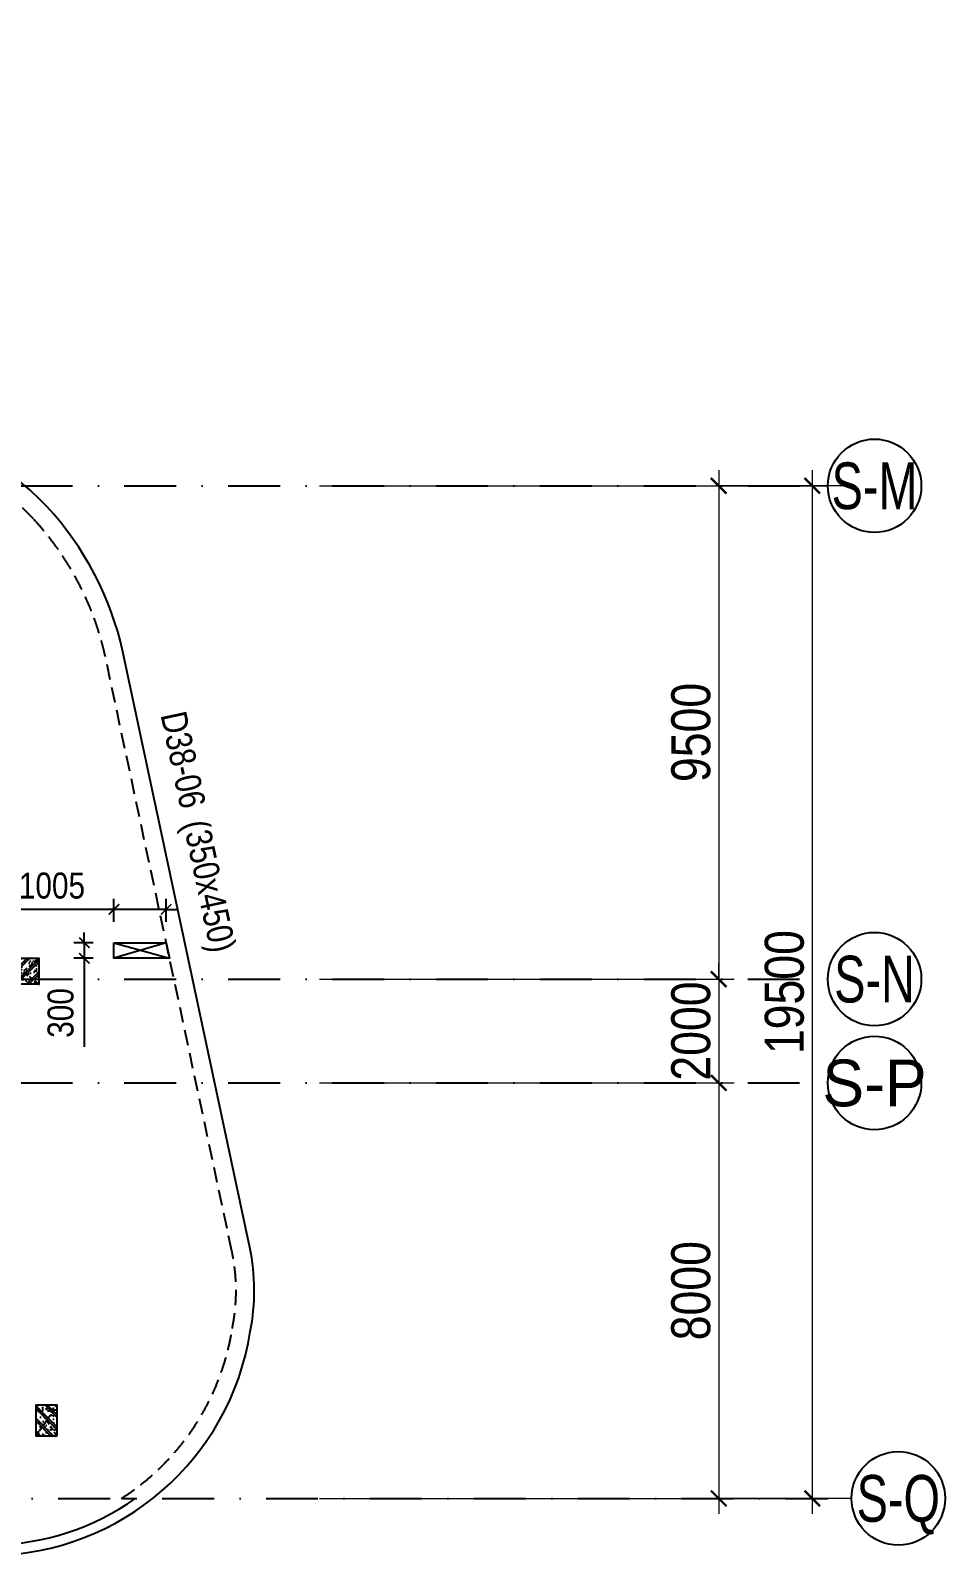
# Model space of a CAD drawing. Header units: millimetres. Extents: x -146681 to 1327256, y -72704 to 46237.
# Drawn here: x 914718 to 932332, y -33164 to -3796 of the extents above; entities that cross this region are included whole.
import ezdxf
from ezdxf.enums import TextEntityAlignment as Align

# ---------------------------------------------------------------- set-up
doc = ezdxf.new("R2010")
doc.units = ezdxf.units.MM
doc.header["$MEASUREMENT"] = 0
doc.linetypes.add('DASHDOT', pattern=[1, 0.5, -0.25, 0, -0.25])
doc.linetypes.add('DASHED', pattern=[4.5, 3, -1.5])
for name, color, linetype in [('AUDIT_I_220807103235-17', 50, 'Continuous'), ('ccu11-Khuat', 9, 'DASHED'), ('ccu11-Manh', 8, 'Continuous'), ('ccu11-Thay', 7, 'Continuous'), ('ccu12-Text', 31, 'Continuous'), ('KC2-DIM', 251, 'Continuous'), ('KT-Dim', 8, 'Continuous'), ('KT-Luoi truc South Tower', 8, 'DASHDOT'), ('ST_MBDV Cot vach 220805$0$AUDIT_I_220805193045-5', 6, 'Continuous'), ('Xref_ST_MBDV Cot vach 30.7.2022|Xref_ST_MBDV Cot vach 30.7.2022|Xref_ST_MBDV Cot vach 30.7.2022|Xref_ST_MBDV Cot vach 30.7.2022|A-GRID-SYM', 50, 'Continuous')]:
    doc.layers.add(name, color=color, linetype=linetype)
doc.layers.add('ccu12-Tencaukien', color=9, linetype='Continuous', lineweight=15)
doc.layers.add('KT-Kich thuoc', color=159, linetype='Continuous', lineweight=18)
doc.styles.add('Arial Narrow', font='ARIALN.TTF')
doc.styles.add('HBA-Text', font='GOTHIC.TTF')
doc.dimstyles.new('ccu12-200', dxfattribs={"dimscale": 200, "dimtxt": 2.5, "dimasz": 1, "dimexe": 1, "dimexo": 2, "dimgap": 1, "dimtad": 1, "dimdec": 0, "dimdsep": 46, "dimtxsty": 'Arial Narrow', "dimblk": 'ARCHTICK', "dimcen": -1, "dimdle": 1, "dimclrd": 256, "dimclre": 256, "dimclrt": 3, "dimadec": 0, "dimazin": 2, "dimtfac": 0.1, "dimtdec": 0, "dimtmove": 0, "dimatfit": 1, "dimldrblk": 'ARCHTICK', "dimfxl": 1, "dimtvp": 0.833333, "dimtolj": 1, "dimtzin": 12, "dimarcsym": 0})
doc.dimstyles.new('CCU_1-300', dxfattribs={"dimscale": 300, "dimtxt": 2.5, "dimasz": 1, "dimexe": 1, "dimexo": 2, "dimgap": 0.5, "dimtad": 1, "dimdec": 0, "dimdsep": 46, "dimtxsty": 'Arial Narrow', "dimblk": 'ARCHTICK', "dimcen": -1, "dimdle": 1, "dimclrd": 256, "dimclre": 256, "dimclrt": 3, "dimadec": 0, "dimazin": 2, "dimtfac": 0.1, "dimtdec": 0, "dimtix": 1, "dimtmove": 2, "dimatfit": 1, "dimfxl": 1, "dimtvp": 0.833333, "dimtolj": 1, "dimtzin": 12, "dimarcsym": 0})

# ---------------------------------------------------------------- blocks, each defined once
blk = doc.blocks.new('_ArchTick')
at = {"color": 0, "const_width": 0.15}
blk.add_lwpolyline([(-0.5, -0.5), (0.5, 0.5)], dxfattribs=at)
blk = doc.blocks.new('*D477')
at = {"layer": 'Defpoints', "color": 0, "transparency": 16777216}
for p in [(-265, 27070), (-265, 7570), (9819, 7570)]:
    blk.add_point(p, dxfattribs=at)
at = {"layer": 'KT-Kich thuoc', "lineweight": -2, "transparency": 16777216}
for p, q in [((9819, 27370), (9819, 7270)), ((335, 27070), (10119, 27070)), ((335, 7570), (10119, 7570))]:
    blk.add_line(p, q, dxfattribs=at)
at = {"layer": 'KT-Kich thuoc', "lineweight": -2, "transparency": 16777216, "xscale": 300, "yscale": 300, "zscale": 300}
for p, rotation in [((9819, 27070), 90), ((9819, 7570), 270)]:
    blk.add_blockref('_ArchTick', p, dxfattribs=dict(at, rotation=rotation))
at = {"layer": 'KT-Kich thuoc', "color": 3, "transparency": 16777216, "insert": (9286, 17320), "char_height": 750, "attachment_point": 5, "rotation": 90, "style": 'Arial Narrow'}
blk.add_mtext('\\A1;19500', dxfattribs=at)
blk = doc.blocks.new('*D466')
at = {"layer": 'Defpoints', "color": 0, "transparency": 16777216}
for p in [(-265, 15570), (-265, 7570), (8019, 7570)]:
    blk.add_point(p, dxfattribs=at)
at = {"layer": 'KT-Kich thuoc', "lineweight": -2, "transparency": 16777216}
for p, q in [((8019, 15870), (8019, 7270)), ((335, 15570), (8319, 15570)), ((335, 7570), (8319, 7570))]:
    blk.add_line(p, q, dxfattribs=at)
at = {"layer": 'KT-Kich thuoc', "lineweight": -2, "transparency": 16777216, "xscale": 300, "yscale": 300, "zscale": 300}
for p, rotation in [((8019, 15570), 90), ((8019, 7570), 270)]:
    blk.add_blockref('_ArchTick', p, dxfattribs=dict(at, rotation=rotation))
at = {"layer": 'KT-Kich thuoc', "color": 3, "transparency": 16777216, "insert": (7486, 11570), "char_height": 750, "attachment_point": 5, "rotation": 90, "style": 'Arial Narrow'}
blk.add_mtext('\\A1;8000', dxfattribs=at)
blk = doc.blocks.new('GRID-SYM-flat-83')
at = {"layer": 'Xref_ST_MBDV Cot vach 30.7.2022|Xref_ST_MBDV Cot vach 30.7.2022|Xref_ST_MBDV Cot vach 30.7.2022|Xref_ST_MBDV Cot vach 30.7.2022|A-GRID-SYM'}
blk.add_ellipse((0, 0, 0), major_axis=(-900, 5), ratio=1, dxfattribs=at)
at = {"layer": 'Xref_ST_MBDV Cot vach 30.7.2022|Xref_ST_MBDV Cot vach 30.7.2022|Xref_ST_MBDV Cot vach 30.7.2022|Xref_ST_MBDV Cot vach 30.7.2022|A-GRID-SYM', "style": 'HBA-Text'}
blk.add_attdef('GRID', text='', height=900, rotation=359.6303, dxfattribs=at).set_placement((0, 0, 0), align=Align.MIDDLE_CENTER)
blk = doc.blocks.new('GRID-SYM-flat-84')
at = {"layer": 'Xref_ST_MBDV Cot vach 30.7.2022|Xref_ST_MBDV Cot vach 30.7.2022|Xref_ST_MBDV Cot vach 30.7.2022|Xref_ST_MBDV Cot vach 30.7.2022|A-GRID-SYM'}
blk.add_ellipse((0, 0, 0), major_axis=(-900, 5), ratio=1, dxfattribs=at)
at = {"layer": 'Xref_ST_MBDV Cot vach 30.7.2022|Xref_ST_MBDV Cot vach 30.7.2022|Xref_ST_MBDV Cot vach 30.7.2022|Xref_ST_MBDV Cot vach 30.7.2022|A-GRID-SYM', "style": 'HBA-Text'}
blk.add_attdef('GRID', text='', height=900, rotation=359.6303, dxfattribs=at).set_placement((0, 0, 0), align=Align.MIDDLE_CENTER)
blk = doc.blocks.new('GRID-SYM-flat-85')
at = {"layer": 'Xref_ST_MBDV Cot vach 30.7.2022|Xref_ST_MBDV Cot vach 30.7.2022|Xref_ST_MBDV Cot vach 30.7.2022|Xref_ST_MBDV Cot vach 30.7.2022|A-GRID-SYM'}
blk.add_ellipse((0, 0, 0), major_axis=(-900, 5), ratio=1, dxfattribs=at)
at = {"layer": 'Xref_ST_MBDV Cot vach 30.7.2022|Xref_ST_MBDV Cot vach 30.7.2022|Xref_ST_MBDV Cot vach 30.7.2022|Xref_ST_MBDV Cot vach 30.7.2022|A-GRID-SYM', "style": 'HBA-Text'}
blk.add_attdef('GRID', text='', height=900, rotation=359.6303, dxfattribs=at).set_placement((0, 0, 0), align=Align.MIDDLE_CENTER)
blk = doc.blocks.new('GRID-SYM-flat-86')
at = {"layer": 'Xref_ST_MBDV Cot vach 30.7.2022|Xref_ST_MBDV Cot vach 30.7.2022|Xref_ST_MBDV Cot vach 30.7.2022|Xref_ST_MBDV Cot vach 30.7.2022|A-GRID-SYM'}
blk.add_ellipse((0, 0, 0), major_axis=(-900, 5), ratio=1, dxfattribs=at)
at = {"layer": 'Xref_ST_MBDV Cot vach 30.7.2022|Xref_ST_MBDV Cot vach 30.7.2022|Xref_ST_MBDV Cot vach 30.7.2022|Xref_ST_MBDV Cot vach 30.7.2022|A-GRID-SYM', "style": 'HBA-Text'}
blk.add_attdef('GRID', text='', height=900, rotation=359.6303, dxfattribs=at).set_placement((0, 0, 0), align=Align.MIDDLE_CENTER)
blk = doc.blocks.new('*D467')
at = {"layer": 'Defpoints', "color": 0, "transparency": 16777216}
for p in [(-265, 27070), (-265, 17570), (8019, 17570)]:
    blk.add_point(p, dxfattribs=at)
at = {"layer": 'KT-Kich thuoc', "lineweight": -2, "transparency": 16777216}
for p, q in [((8019, 27370), (8019, 17270)), ((335, 27070), (8319, 27070)), ((335, 17570), (8319, 17570))]:
    blk.add_line(p, q, dxfattribs=at)
at = {"layer": 'KT-Kich thuoc', "lineweight": -2, "transparency": 16777216, "xscale": 300, "yscale": 300, "zscale": 300}
for p, rotation in [((8019, 27070), 90), ((8019, 17570), 270)]:
    blk.add_blockref('_ArchTick', p, dxfattribs=dict(at, rotation=rotation))
at = {"layer": 'KT-Kich thuoc', "color": 3, "transparency": 16777216, "insert": (7486, 22320), "char_height": 750, "attachment_point": 5, "rotation": 90, "style": 'Arial Narrow'}
blk.add_mtext('\\A1;9500', dxfattribs=at)
blk = doc.blocks.new('*D468')
at = {"layer": 'Defpoints', "color": 0, "transparency": 16777216}
for p in [(-265, 17570), (-265, 15570), (8019, 15570)]:
    blk.add_point(p, dxfattribs=at)
at = {"layer": 'KT-Kich thuoc', "lineweight": -2, "transparency": 16777216}
for p, q in [((8019, 17570), (8019, 17870)), ((335, 17570), (8319, 17570)), ((8019, 17570), (8019, 15570)), ((335, 15570), (8319, 15570)), ((8019, 15570), (8019, 15270))]:
    blk.add_line(p, q, dxfattribs=at)
at = {"layer": 'KT-Kich thuoc', "lineweight": -2, "transparency": 16777216, "xscale": 300, "yscale": 300, "zscale": 300}
for p, rotation in [((8019, 17570), 270), ((8019, 15570), 90)]:
    blk.add_blockref('_ArchTick', p, dxfattribs=dict(at, rotation=rotation))
at = {"layer": 'KT-Kich thuoc', "color": 3, "transparency": 16777216, "insert": (7486, 16570), "char_height": 750, "attachment_point": 5, "rotation": 90, "style": 'Arial Narrow'}
blk.add_mtext('\\A1;2000', dxfattribs=at)
blk = doc.blocks.new('*U194')
at = {"layer": 'ccu12-Tencaukien', "color": 8, "ltscale": 10000}
blk.add_line((361, -155), (354, -155), dxfattribs=at)
at = {"layer": 'ccu12-Text', "color": 2, "style": 'Arial Narrow', "width": 0.8}
blk.add_attdef('SH', text='', height=300, dxfattribs=at).set_placement((276, 6), align=Align.BOTTOM_RIGHT)
at = {"layer": 'ccu12-Text', "color": 31, "style": 'Arial Narrow', "width": 0.8}
for tag, p in [('(', (508, -75)), ('KT', (633, -75)), (')', (963, -75))]:
    blk.add_attdef(tag, text='', height=250, dxfattribs=at).set_placement(p, align=Align.BOTTOM_LEFT)
blk = doc.blocks.new('*U209')
h = blk.add_hatch()
h.set_pattern_fill('VATLIEU04', color=250, scale=40, style=0, pattern_type=2)
h.set_pattern_definition([(50, (-450, 650), (286.904, -25.1), [30, -330]), (355, (-450, 650), (-55.5, 300.88), [24, -264]), (100.451, (-426.1, 647.9), (231.404, 275.776), [25.496, -280.457]), (46.184, (-450, 730), (426.9, -66.21), [45, -495]), (96.636, (-414.43, 724.5), (373.87, 389.65), [38.24, -420.69]), (351.184, (-450, 730), (373.86, 389.65), [36, -396]), (21, (-410, 710), (238.763, -161.048), [30, -330]), (326, (-410, 710), (97.326, 290.06), [24, -264]), (71.451, (-390.1, 696.58), (336.09, 129.01), [25.496, -280.457]), (37.5, (-450, 650), (4.864, 133.1575), [0, -260.8, 0, -268, 0, -265]), (7.5, (-450, 650), (105.228, 157.765), [0, -152.8, 0, -254.8, 0, -101]), (327.5, (-539.2, 650), (213.529, -9.022), [0, -100, 0, -312, 0, -414]), (317.5, (-579.2, 650), (233.274, 40.042), [0, -130, 0, -207.2, 0, -294]), (45, (-450, 650), (-120.208, 120.208), []), (45, (-450, 699), (-120.208, 120.208), [])])
h.paths.add_polyline_path([(-475, -475), (25, -475), (25, 125), (-475, 125)])
at = {"color": 6, "ltscale": 0.25}
blk.add_lwpolyline([(-475, -475), (25, -475), (25, 125), (-475, 125)], close=True, dxfattribs=at)
at = {"layer": 'Defpoints', "linetype": 'ByBlock', "ltscale": 30}
for p, q in [((25, -475), (-475, 125)), ((-475, -475), (25, 125))]:
    blk.add_line(p, q, dxfattribs=at)
blk = doc.blocks.new('*U207')
h = blk.add_hatch()
h.set_pattern_fill('VATLIEU04', color=250, scale=40, style=0, pattern_type=2)
h.set_pattern_definition([(50, (-549.73, 649.82), (286.904, -25.1), [30, -330]), (355, (-549.73, 649.82), (-55.5, 300.88), [24, -264]), (100.451, (-525.82, 647.73), (231.404, 275.776), [25.496, -280.457]), (46.184, (-549.73, 729.82), (426.9, -66.21), [45, -495]), (96.636, (-514.16, 724.3), (373.87, 389.65), [38.24, -420.69]), (351.184, (-549.73, 729.8), (373.86, 389.65), [36, -396]), (21, (-509.73, 709.82), (238.763, -161.048), [30, -330]), (326, (-509.73, 709.82), (97.326, 290.06), [24, -264]), (71.451, (-489.83, 696.4), (336.09, 129.01), [25.496, -280.457]), (37.5, (-549.73, 649.82), (4.864, 133.1575), [0, -260.8, 0, -268, 0, -265]), (7.5, (-549.73, 649.82), (105.228, 157.765), [0, -152.8, 0, -254.8, 0, -101]), (327.5, (-638.93, 649.82), (213.529, -9.022), [0, -100, 0, -312, 0, -414]), (317.5, (-678.93, 649.82), (233.274, 40.042), [0, -130, 0, -207.2, 0, -294]), (45, (-549.73, 649.82), (-120.208, 120.208), []), (45, (-549.73, 698.82), (-120.208, 120.208), [])])
h.paths.add_polyline_path([(-475, -475), (-75, -475), (-75, 125), (-475, 125)])
at = {"color": 6, "ltscale": 0.25}
blk.add_lwpolyline([(-475, -475), (-75, -475), (-75, 125), (-475, 125)], close=True, dxfattribs=at)
at = {"layer": 'Defpoints', "linetype": 'ByBlock', "ltscale": 30}
for p, q in [((-75, -475), (-475, 125)), ((-475, -475), (-75, 125))]:
    blk.add_line(p, q, dxfattribs=at)
blk = doc.blocks.new('MBCV-T38')
at = {"layer": 'ST_MBDV Cot vach 220805$0$AUDIT_I_220805193045-5', "linetype": 'ByBlock', "xscale": -1}
for name, p, rotation in [('*U209', (39312, -11247, 0), 270), ('*U207', (39312, -19947, 0), 359.9999999999985)]:
    blk.add_blockref(name, p, dxfattribs=dict(at, rotation=rotation))
blk = doc.blocks.new('mbkc-t38')
blk.add_line((39595, -9900, 0), (39864, -9900, 0))
at = {"elevation": 0}
for points in [[(-26286, 27544), (-26287, 27544), (-28875, 34908, 0.338337), (-32749, 36444), (-62185, 26289, 0.459457), (-64225, 21139), (-55456, 6813, 0.279689), (-50490, 5781), (-27772, 13619, 0.204279), (-27706, 13740), (-27482, 14770, -0.275412), (-26755, 15571), (-22342, 17089, -0.414195), (-21181, 16524), (-12852, -7567, 0.319754), (-8032, -11000), (37106, -11000, 0.36531), (42072, -6689, 0.102434), (42063, -5068), (39621, 6403, 0.132611), (38155, 9202, 0.066499), (37024, 10116, 0.137615), (34943, 10700), (9300, 10700)], [(-53502, 5908, 0.161195), (-50556, 5970), (-27901, 13786), (-27678, 14811, -0.274307), (-26816, 15761), (-22407, 17278, -0.414153), (-20992, 16589), (-12663, -7501, 0.319754), (-8032, -10800), (37104, -10800, 0.151467), (39864, -9900, 0.151467)]]:
    blk.add_lwpolyline(points, format="xyb", dxfattribs=at)
at = {"layer": 'ccu11-Khuat', "ltscale": 100, "elevation": 0}
blk.add_lwpolyline([(39595, -9900, 0.215007), (41727, -6628, 0.102955), (41720, -5140), (39279, 6329, 0.132448), (37900, 8963, 0.047218), (37170, 9600)], format="xyb", dxfattribs=at)
at = {"layer": 'ccu11-Manh'}
for p, q in [((39450, 800, 0), (40521, 500, 0)), ((40455, 800, 0), (39450, 500, 0))]:
    blk.add_line(p, q, dxfattribs=at)
at = {"layer": 'ccu11-Thay', "elevation": 0}
blk.add_lwpolyline([(39450, 800), (40455, 800), (40521, 500), (39450, 500), (39450, 800)], dxfattribs=at)
at = {"layer": 'ccu11-Khuat'}
blk.add_blockref('MBCV-T38', (-1437, 11722, 0), dxfattribs=at)
blk = doc.blocks.new('*D368')
at = {"layer": 'Defpoints', "color": 0, "transparency": 16777216}
for p in [(916325, -20721), (916325, -21364), (917330, -21364)]:
    blk.add_point(p, dxfattribs=at)
at = {"layer": 'KC2-DIM', "lineweight": -2, "transparency": 16777216}
for p, q in [((916325, -20964), (916325, -20521)), ((917330, -20964), (917330, -20521)), ((916325, -20721), (914336, -20721)), ((917330, -20721), (916325, -20721)), ((917330, -20721), (917530, -20721))]:
    blk.add_line(p, q, dxfattribs=at)
at = {"layer": 'KC2-DIM', "lineweight": -2, "transparency": 16777216, "xscale": 200, "yscale": 200, "zscale": 200}
for p, rotation in [((916325, -20721), 359.9999999999984), ((917330, -20721), 179.9999999999984)]:
    blk.add_blockref('_ArchTick', p, dxfattribs=dict(at, rotation=rotation))
at = {"layer": 'KC2-DIM', "color": 3, "transparency": 16777216, "insert": (915131, -20266), "char_height": 500, "attachment_point": 5, "style": 'Arial Narrow'}
blk.add_mtext('\\A1;1005', dxfattribs=at)
blk = doc.blocks.new('*D369')
at = {"layer": 'Defpoints', "color": 0, "transparency": 16777216}
for p in [(916325, -21364), (915754, -21664), (916325, -21664)]:
    blk.add_point(p, dxfattribs=at)
at = {"layer": 'KC2-DIM', "lineweight": -2, "transparency": 16777216}
for p, q in [((915925, -21364), (915554, -21364)), ((915754, -21364), (915754, -21164)), ((915754, -21364), (915754, -21664)), ((915925, -21664), (915554, -21664)), ((915754, -21664), (915754, -23368))]:
    blk.add_line(p, q, dxfattribs=at)
at = {"layer": 'KC2-DIM', "lineweight": -2, "transparency": 16777216, "xscale": 200, "yscale": 200, "zscale": 200}
for p, rotation in [((915754, -21364), 270), ((915754, -21664), 90)]:
    blk.add_blockref('_ArchTick', p, dxfattribs=dict(at, rotation=rotation))
at = {"layer": 'KC2-DIM', "color": 3, "transparency": 16777216, "insert": (915299, -22716), "char_height": 500, "attachment_point": 5, "rotation": 90, "style": 'Arial Narrow'}
blk.add_mtext('\\A1;300', dxfattribs=at)
blk = doc.blocks.new('Asix South Tower')
at = {"layer": 'KT-Kich thuoc'}
for p, q in [((10576.4, 27070.4), (8018.8, 27070.4)), ((10576.4, 7570.4), (8018.8, 7570.4))]:
    blk.add_line(p, q, dxfattribs=at)
at = {"layer": 'KT-Luoi truc South Tower', "ltscale": 2000}
for p, q in [((-49426.2, 27070.4), (10118.8, 27070.4)), ((-49426.2, 17570.4), (10118.8, 17570.4)), ((-49426.2, 15570.4), (10118.8, 15570.4)), ((-52698.1, 7570.4), (10118.8, 7570.4))]:
    blk.add_line(p, q, dxfattribs=at)
at = {"layer": 'KT-Dim'}
ref = blk.add_blockref('GRID-SYM-flat-83', (11018.8, 27070, 0), dxfattribs=dict(at, rotation=0.325197994598278))
ref.add_attrib('GRID', 'S-M', dxfattribs={"layer": 'AUDIT_I_220807103235-17', "height": 900, "style": 'HBA-Text', "width": 0.75}).set_placement((11018.8, 27070, 0), align=Align.MIDDLE_CENTER)
ref = blk.add_blockref('GRID-SYM-flat-84', (11018.8, 17570.1, 0), dxfattribs=dict(at, rotation=0.325197994598278))
ref.add_attrib('GRID', 'S-N', dxfattribs={"layer": 'AUDIT_I_220807103235-17', "height": 900, "style": 'HBA-Text', "width": 0.75}).set_placement((11018.8, 17570.1, 0), align=Align.MIDDLE_CENTER)
ref = blk.add_blockref('GRID-SYM-flat-85', (11018.8, 15570.1, 0), dxfattribs=dict(at, rotation=0.325197994598278))
ref.add_attrib('GRID', 'S-P', dxfattribs={"layer": 'AUDIT_I_220807103235-17', "height": 900, "rotation": 359.95545, "style": 'HBA-Text'}).set_placement((11018.8, 15570.1, 0), align=Align.MIDDLE_CENTER)
ref = blk.add_blockref('GRID-SYM-flat-86', (11476.4, 7570.1, 0), dxfattribs=dict(at, rotation=0.325197994598278))
ref.add_attrib('GRID', 'S-Q', dxfattribs={"layer": 'AUDIT_I_220807103235-17', "height": 900, "style": 'HBA-Text', "width": 0.75}).set_placement((11476.4, 7570.1, 0), align=Align.MIDDLE_CENTER)
at = {"layer": 'KT-Kich thuoc'}
for base, p1, p2, picture, middle in [((9818.8, 7570.4), (-265.4, 27070.4), (-265.4, 7570.4), '*D477', (9285.9, 17320.4)), ((8018.8, 17570.4), (-265.4, 27070.4), (-265.4, 17570.4), '*D467', (7485.9, 22320.4)), ((8018.8, 15570.4), (-265.4, 17570.4), (-265.4, 15570.4), '*D468', (7485.9, 16570.4)), ((8018.8, 7570.4), (-265.4, 15570.4), (-265.4, 7570.4), '*D466', (7485.9, 11570.4))]:
    dim = blk.add_linear_dim(base=base, p1=p1, p2=p2, angle=90, dimstyle='CCU_1-300', dxfattribs=at)
    dim.commit()
    dim.dimension.update_dxf_attribs({"geometry": picture, "text_midpoint": middle})

msp = doc.modelspace()

# ---------------------------------------------------------------- block references
msp.add_blockref('mbkc-t38', (876875.3, -22163.9, 0))
at = {"layer": 'ccu12-Tencaukien', "extrusion": (-8.67117e-07, -6.3318e-07, 1)}
ref = msp.add_blockref('*U194', (917348.9, -19100, -0.8), dxfattribs=dict(at, xscale=1.815893337873055, yscale=1.815893337873055, zscale=1.815893337873055, rotation=261.5513052494432))
ref.add_attrib('KT', '(350x450)', dxfattribs={"color": 31, "extrusion": (-8.67117e-07, -6.3318e-07, 1), "height": 500, "rotation": 282.01437, "style": 'Arial Narrow'}).set_placement((917507.2, -19092.8, -0.8), align=Align.BOTTOM_LEFT)
ref.add_attrib('SH', 'D38-06', dxfattribs={"color": 2, "extrusion": (-8.67117e-07, -6.3318e-07, 1), "height": 500, "rotation": 282.01437, "style": 'Arial Narrow'}).set_placement((917462.9, -18841.6, -0.8), align=Align.BOTTOM_RIGHT)
at = {"layer": 'KT-Kich thuoc'}
msp.add_blockref('Asix South Tower', (919947.9, -39634.4), dxfattribs=at)

# ---------------------------------------------------------------- dimensions: what is measured, and where the dimension line sits
at = {"layer": 'KC2-DIM'}
for p1, p2, distance, picture, middle in [((917330.4, -21363.9), (916325.2, -21363.9), -642.8, '*D368', (915130.8, -20265.8)), ((916325.2, -21363.9), (916325.2, -21663.9), -571.1, '*D369', (915298.8, -22716.2))]:
    dim = msp.add_aligned_dim(p1=p1, p2=p2, distance=distance, dimstyle='ccu12-200', dxfattribs=at)
    dim.commit()
    dim.dimension.update_dxf_attribs({"geometry": picture, "text_midpoint": middle})

doc.saveas('drawing.dxf')
